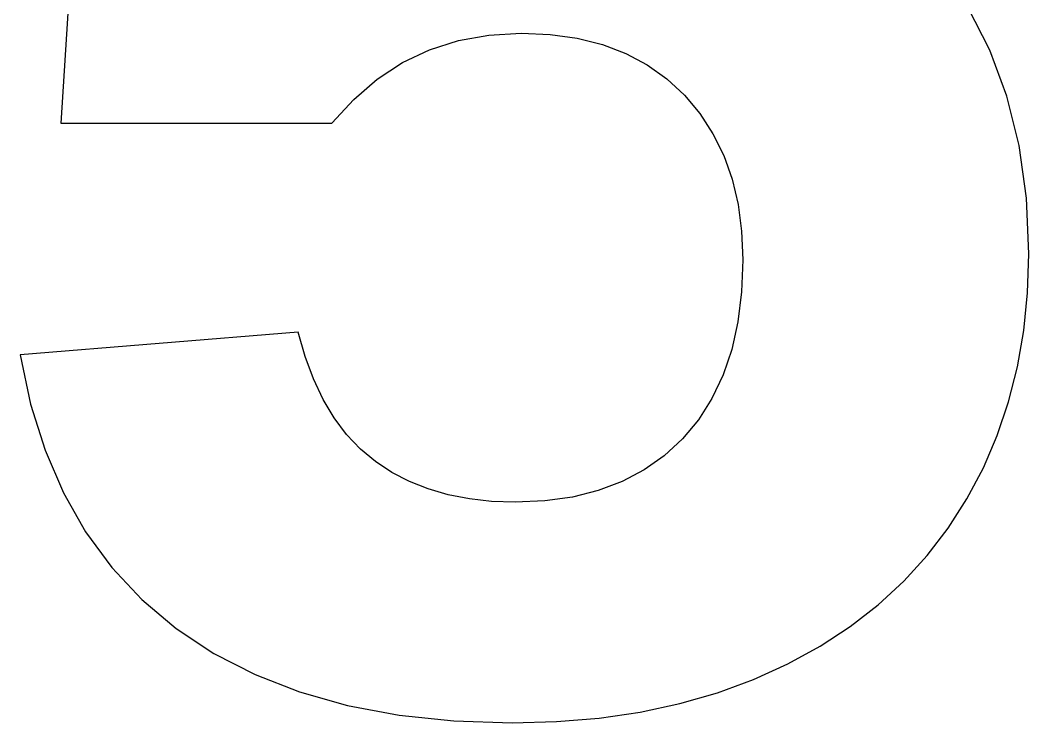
# Model space of a CAD drawing. Header units: metres. Extents: x -97 to 97, y -190 to 7.
# Drawn here: x -70.3 to 74.1, y -189.6 to -89 of the extents above; entities that cross this region are included whole.
import ezdxf

# ---------------------------------------------------------------- set-up
doc = ezdxf.new("R2010")
doc.units = ezdxf.units.M

msp = doc.modelspace()

# ---------------------------------------------------------------- linework, layer by layer
for p, q in [((-58.2915, -6.99013), (-64.5053, -103.741)), ((68.5272, -93.2469), (65.3905, -87.0961)), ((-3.21472, -91.1071), (1.39867, -90.8439)), ((1.39867, -90.8439), (5.55499, -91.0247)), ((-11.6955, -93.2128), (-7.57945, -91.8968)), ((-7.57945, -91.8968), (-3.21472, -91.1071)), ((5.55499, -91.0247), (9.43945, -91.567)), ((9.43945, -91.567), (13.052, -92.4708)), ((-15.5629, -95.0553), (-11.6955, -93.2128)), ((13.052, -92.4708), (16.3928, -93.7361)), ((16.3928, -93.7361), (19.4616, -95.363)), ((70.9668, -99.8576), (68.5272, -93.2469)), ((-19.1816, -97.4242), (-15.5629, -95.0553)), ((19.4616, -95.363), (22.2586, -97.3514)), ((-22.5517, -100.32), (-19.1816, -97.4242)), ((22.2586, -97.3514), (24.7837, -99.7014)), ((-25.6731, -103.741), (-22.5517, -100.32)), ((24.7837, -99.7014), (27.0022, -102.352)), ((72.7094, -106.928), (70.9668, -99.8576)), ((27.0022, -102.352), (28.8794, -105.243)), ((-64.5053, -103.741), (-25.6731, -103.741)), ((28.8794, -105.243), (30.4153, -108.374)), ((73.755, -114.459), (72.7094, -106.928)), ((30.4153, -108.374), (31.6099, -111.745)), ((31.6099, -111.745), (32.4632, -115.357)), ((32.4632, -115.357), (32.9751, -119.208)), ((74.1035, -122.449), (73.755, -114.459)), ((32.9751, -119.208), (33.1458, -123.3)), ((73.9227, -128.024), (74.1035, -122.449)), ((33.1458, -123.3), (32.9693, -127.884)), ((32.9693, -127.884), (32.4399, -132.162)), ((73.3804, -133.411), (73.9227, -128.024)), ((32.4399, -132.162), (31.5577, -136.133)), ((-30.4905, -133.645), (-70.3155, -136.905)), ((-29.5013, -137.148), (-30.4905, -133.645)), ((72.4766, -138.611), (73.3804, -133.411)), ((-70.3155, -136.905), (-68.8189, -143.987)), ((-28.3154, -140.367), (-29.5013, -137.148)), ((31.5577, -136.133), (30.3225, -139.798)), ((71.2113, -143.622), (72.4766, -138.611)), ((30.3225, -139.798), (28.7344, -143.156)), ((-26.9329, -143.303), (-28.3154, -140.367)), ((-68.8189, -143.987), (-66.7582, -150.575)), ((-25.3537, -145.955), (-26.9329, -143.303)), ((28.7344, -143.156), (26.7934, -146.207)), ((69.5844, -148.445), (71.2113, -143.622)), ((-23.578, -148.325), (-25.3537, -145.955)), ((26.7934, -146.207), (24.4994, -148.952)), ((-21.6056, -150.41), (-23.578, -148.325)), ((67.596, -153.08), (69.5844, -148.445)), ((24.4994, -148.952), (21.8937, -151.359)), ((-66.7582, -150.575), (-64.1335, -156.668)), ((-19.4365, -152.213), (-21.6056, -150.41)), ((21.8937, -151.359), (19.016, -153.395)), ((-17.0847, -153.754), (-19.4365, -152.213)), ((65.2461, -157.527), (67.596, -153.08)), ((-14.5652, -155.058), (-17.0847, -153.754)), ((19.016, -153.395), (15.8663, -155.061)), ((-11.878, -156.126), (-14.5652, -155.058)), ((15.8663, -155.061), (12.4447, -156.357)), ((-64.1335, -156.668), (-60.9448, -162.266)), ((-9.02304, -156.956), (-11.878, -156.126)), ((-6.00038, -157.549), (-9.02304, -156.956)), ((8.75107, -157.282), (4.78554, -157.838)), ((12.4447, -156.357), (8.75107, -157.282)), ((-2.81003, -157.904), (-6.00038, -157.549)), ((0.548035, -158.023), (-2.81003, -157.904)), ((4.78554, -157.838), (0.548035, -158.023)), ((62.5534, -161.742), (65.2461, -157.527)), ((59.5367, -165.678), (62.5534, -161.742)), ((-60.9448, -162.266), (-57.192, -167.37)), ((56.196, -169.337), (59.5367, -165.678)), ((-57.192, -167.37), (-52.8752, -171.979)), ((52.5314, -172.719), (56.196, -169.337)), ((-52.8752, -171.979), (-47.9943, -176.093)), ((48.5427, -175.822), (52.5314, -172.719)), ((-47.9943, -176.093), (-42.587, -179.684)), ((44.2301, -178.648), (48.5427, -175.822)), ((39.5934, -181.197), (44.2301, -178.648)), ((-42.587, -179.684), (-36.6909, -182.722)), ((34.6748, -183.434), (39.5934, -181.197)), ((-36.6909, -182.722), (-30.306, -185.208)), ((29.516, -185.326), (34.6748, -183.434)), ((-30.306, -185.208), (-23.4323, -187.142)), ((24.1173, -186.875), (29.516, -185.326)), ((-23.4323, -187.142), (-16.0697, -188.523)), ((18.4784, -188.079), (24.1173, -186.875)), ((-16.0697, -188.523), (-8.21843, -189.352)), ((6.48065, -189.456), (12.5996, -188.94)), ((12.5996, -188.94), (18.4784, -188.079)), ((-8.21843, -189.352), (0.121674, -189.628)), ((0.121674, -189.628), (6.48065, -189.456))]:
    msp.add_line(p, q)

doc.saveas('drawing.dxf')
